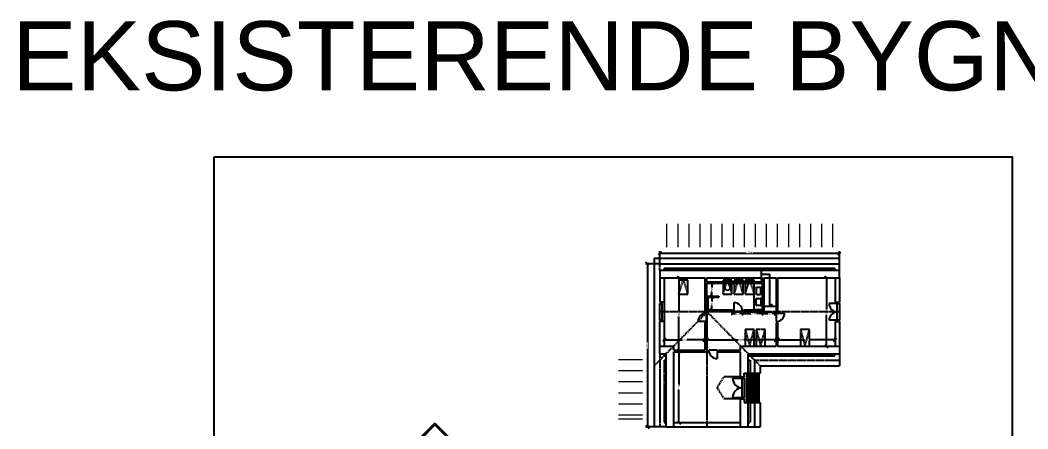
# Model space of a CAD drawing. Header units: millimetres. Extents: x -125028 to 402293, y -1165516 to -1085363.
# Drawn here: x -125028 to -52155, y -1117004 to -1087467 of the extents above; entities that cross this region are included whole.
import ezdxf

# ---------------------------------------------------------------- set-up
doc = ezdxf.new("R2010")
doc.units = ezdxf.units.MM
doc.header["$LTSCALE"] = 100
doc.linetypes.add('DASHED', pattern=[0.75, 0.5, -0.25])
doc.layers.add('A-____-____-DIMS', color=211, linetype='Continuous', lineweight=9)
doc.layers.add('A99--M-', color=9, linetype='Continuous', lineweight=9)
for name, color, linetype in [('Døre', 1, 'Continuous'), ('Inventar', 8, 'Continuous'), ('Tekst rum', 161, 'Continuous'), ('Trappe og elevator', 1, 'Continuous'), ('Vinduesglas', 220, 'Continuous'), ('Vinduesrammer', 1, 'Continuous'), ('Vægge meget let', 8, 'Continuous'), ('Vægge tung', 4, 'Continuous')]:
    doc.layers.add(name, color=color, linetype=linetype)
doc.styles.add('Calibri_1', font='calibri.ttf', dxfattribs={"height": 112.5})
doc.dimstyles.new('Diagonal_-_1_5_mm_Calibri', dxfattribs={"dimscale": 304.8, "dimtxt": 132.451698, "dimasz": 0.738189, "dimexe": 0.492126, "dimexo": 0.0625, "dimgap": 0, "dimtad": 1, "dimdec": 0, "dimzin": 0, "dimdsep": 46, "dimtxsty": 'Calibri_1', "dimblk1": 'OBLIQUE', "dimblk2": 'OBLIQUE', "dimsah": 1, "dimcen": 0.09, "dimdle": 0.246063, "dimazin": 0, "dimtfac": 1, "dimtdec": 4, "dimtix": 1, "dimtmove": 2, "dimatfit": 3, "dimfxl": 0.492126, "dimfxlon": 1, "dimtvp": 1, "dimtfill": 1, "dimtolj": 1, "dimtzin": 0, "dimarcsym": 2})

# ---------------------------------------------------------------- blocks, each defined once
blk = doc.blocks.new('_Oblique')
at = {"color": 0, "linetype": 'ByBlock', "lineweight": -2}
blk.add_line((-0.5, -0.5), (0.5, 0.5), dxfattribs=at)
blk = doc.blocks.new('*D2880')
at = {"layer": 'A99--M-', "color": 0, "lineweight": -2, "transparency": 16777216}
for p, q in [((-78843, -1104319), (-65707, -1104319)), ((-78768, -1105053), (-78768, -1104169)), ((-65782, -1105053), (-65782, -1104169))]:
    blk.add_line(p, q, dxfattribs=at)
at = {"layer": 'Defpoints', "color": 0, "transparency": 16777216}
for p in [(-65782, -1104319), (-78768, -1105072), (-65782, -1105072)]:
    blk.add_point(p, dxfattribs=at)
at = {"layer": 'A99--M-', "color": 0, "lineweight": -2, "transparency": 16777216, "xscale": 224.9999999999999, "yscale": 224.9999999999999, "zscale": 224.9999999999999, "rotation": 180}
blk.add_blockref('_Oblique', (-78768, -1104319), dxfattribs=at)
at = {"layer": 'A99--M-', "color": 0, "lineweight": -2, "transparency": 16777216, "xscale": 224.9999999999999, "yscale": 224.9999999999999, "zscale": 224.9999999999999}
blk.add_blockref('_Oblique', (-65782, -1104319), dxfattribs=at)
at = {"layer": 'A99--M-', "color": 0, "transparency": 16777216, "insert": (-72275, -1104261), "char_height": 112.5, "attachment_point": 5, "style": 'Calibri_1', "bg_fill": 3, "box_fill_scale": 1.1, "bg_fill_color": 256, "bg_fill_true_color": 13158600, "bg_fill_transparency": 0}
blk.add_mtext('\\A1;12986', dxfattribs=at)
blk = doc.blocks.new('*D2881')
at = {"layer": 'A99--M-', "color": 0, "lineweight": -2, "transparency": 16777216}
for p, q in [((-78787, -1105072), (-79810, -1105072)), ((-79660, -1104997), (-79660, -1116938)), ((-78787, -1116863), (-79810, -1116863))]:
    blk.add_line(p, q, dxfattribs=at)
at = {"layer": 'Defpoints', "color": 0, "transparency": 16777216}
for p in [(-78768, -1105072), (-79660, -1116863), (-78768, -1116863)]:
    blk.add_point(p, dxfattribs=at)
at = {"layer": 'A99--M-', "color": 0, "lineweight": -2, "transparency": 16777216, "xscale": 224.9999999999999, "yscale": 224.9999999999999, "zscale": 224.9999999999999}
for p, rotation in [((-79660, -1105072), 90), ((-79660, -1116863), 270)]:
    blk.add_blockref('_Oblique', p, dxfattribs=dict(at, rotation=rotation))
at = {"layer": 'A99--M-', "color": 0, "transparency": 16777216, "insert": (-79718, -1110968), "char_height": 112.5, "attachment_point": 5, "rotation": 90, "style": 'Calibri_1', "bg_fill": 3, "box_fill_scale": 1.1, "bg_fill_color": 256, "bg_fill_true_color": 13158600, "bg_fill_transparency": 0}
blk.add_mtext('\\A1;11791', dxfattribs=at)
blk = doc.blocks.new('*D2895')
at = {"layer": 'A99--M-', "color": 0, "lineweight": -2, "transparency": 16777216}
for p, q in [((-78533, -1110569), (-77157, -1110569)), ((-78458, -1110530), (-78458, -1110719)), ((-75441, -1110569), (-76817, -1110569)), ((-75516, -1110569), (-75516, -1110419))]:
    blk.add_line(p, q, dxfattribs=at)
at = {"layer": 'Defpoints', "color": 0, "transparency": 16777216}
for p in [(-78458, -1110511), (-78458, -1110569), (-75516, -1110569)]:
    blk.add_point(p, dxfattribs=at)
at = {"layer": 'A99--M-', "color": 0, "lineweight": -2, "transparency": 16777216, "xscale": 224.9999999999999, "yscale": 224.9999999999999, "zscale": 224.9999999999999, "rotation": 180}
blk.add_blockref('_Oblique', (-78458, -1110569), dxfattribs=at)
at = {"layer": 'A99--M-', "color": 0, "lineweight": -2, "transparency": 16777216, "xscale": 224.9999999999999, "yscale": 224.9999999999999, "zscale": 224.9999999999999}
blk.add_blockref('_Oblique', (-75516, -1110569), dxfattribs=at)
at = {"layer": 'A99--M-', "color": 0, "transparency": 16777216, "insert": (-76987, -1110569), "char_height": 112.5, "attachment_point": 5, "style": 'Calibri_1', "bg_fill": 3, "box_fill_scale": 1.1, "bg_fill_color": 256, "bg_fill_true_color": 13158600, "bg_fill_transparency": 0}
blk.add_mtext('\\A1;2942', dxfattribs=at)
blk = doc.blocks.new('*D2891')
at = {"layer": 'A99--M-', "color": 0, "lineweight": -2, "transparency": 16777216}
for p, q in [((-75471, -1110569), (-73062, -1110569)), ((-75396, -1110530), (-75396, -1110719)), ((-70282, -1110569), (-72721, -1110569)), ((-70357, -1110569), (-70357, -1110419))]:
    blk.add_line(p, q, dxfattribs=at)
at = {"layer": 'Defpoints', "color": 0, "transparency": 16777216}
for p in [(-75396, -1110511), (-75396, -1110569), (-70357, -1110569)]:
    blk.add_point(p, dxfattribs=at)
at = {"layer": 'A99--M-', "color": 0, "lineweight": -2, "transparency": 16777216, "xscale": 224.9999999999999, "yscale": 224.9999999999999, "zscale": 224.9999999999999, "rotation": 180}
blk.add_blockref('_Oblique', (-75396, -1110569), dxfattribs=at)
at = {"layer": 'A99--M-', "color": 0, "lineweight": -2, "transparency": 16777216, "xscale": 224.9999999999999, "yscale": 224.9999999999999, "zscale": 224.9999999999999}
blk.add_blockref('_Oblique', (-70357, -1110569), dxfattribs=at)
at = {"layer": 'A99--M-', "color": 0, "transparency": 16777216, "insert": (-72892, -1110569), "char_height": 112.5, "attachment_point": 5, "style": 'Calibri_1', "bg_fill": 3, "box_fill_scale": 1.1, "bg_fill_color": 256, "bg_fill_true_color": 13158600, "bg_fill_transparency": 0}
blk.add_mtext('\\A1;5039', dxfattribs=at)
blk = doc.blocks.new('*D2892')
at = {"layer": 'A99--M-', "color": 0, "lineweight": -2, "transparency": 16777216}
for p, q in [((-77389, -1111364), (-77389, -1113823)), ((-77389, -1111439), (-77239, -1111439)), ((-77389, -1116628), (-77389, -1114169)), ((-77389, -1116553), (-77239, -1116553))]:
    blk.add_line(p, q, dxfattribs=at)
at = {"layer": 'Defpoints', "color": 0, "transparency": 16777216}
for p in [(-77389, -1111439), (-77389, -1116553), (-77389, -1116553)]:
    blk.add_point(p, dxfattribs=at)
at = {"layer": 'A99--M-', "color": 0, "lineweight": -2, "transparency": 16777216, "xscale": 224.9999999999999, "yscale": 224.9999999999999, "zscale": 224.9999999999999}
for p, rotation in [((-77389, -1111439), 90), ((-77389, -1116553), 270)]:
    blk.add_blockref('_Oblique', p, dxfattribs=dict(at, rotation=rotation))
at = {"layer": 'A99--M-', "color": 0, "transparency": 16777216, "insert": (-77389, -1113996), "char_height": 112.5, "attachment_point": 5, "rotation": 90, "style": 'Calibri_1', "bg_fill": 3, "box_fill_scale": 1.1, "bg_fill_color": 256, "bg_fill_true_color": 13158600, "bg_fill_transparency": 0}
blk.add_mtext('\\A1;5114', dxfattribs=at)
blk = doc.blocks.new('*D2887')
at = {"layer": 'A99--M-', "color": 0, "lineweight": -2, "transparency": 16777216}
for p, q in [((-70332, -1110569), (-68347, -1110569)), ((-70257, -1110530), (-70257, -1110719)), ((-66017, -1110569), (-68002, -1110569)), ((-66092, -1110569), (-66092, -1110419))]:
    blk.add_line(p, q, dxfattribs=at)
at = {"layer": 'Defpoints', "color": 0, "transparency": 16777216}
for p in [(-70257, -1110511), (-70257, -1110569), (-66092, -1110569)]:
    blk.add_point(p, dxfattribs=at)
at = {"layer": 'A99--M-', "color": 0, "lineweight": -2, "transparency": 16777216, "xscale": 224.9999999999999, "yscale": 224.9999999999999, "zscale": 224.9999999999999, "rotation": 180}
blk.add_blockref('_Oblique', (-70257, -1110569), dxfattribs=at)
at = {"layer": 'A99--M-', "color": 0, "lineweight": -2, "transparency": 16777216, "xscale": 224.9999999999999, "yscale": 224.9999999999999, "zscale": 224.9999999999999}
blk.add_blockref('_Oblique', (-66092, -1110569), dxfattribs=at)
at = {"layer": 'A99--M-', "color": 0, "transparency": 16777216, "insert": (-68174, -1110569), "char_height": 112.5, "attachment_point": 5, "style": 'Calibri_1', "bg_fill": 3, "box_fill_scale": 1.1, "bg_fill_color": 256, "bg_fill_true_color": 13158600, "bg_fill_transparency": 0}
blk.add_mtext('\\A1;4165', dxfattribs=at)
blk = doc.blocks.new('*D2888')
at = {"layer": 'A99--M-', "color": 0, "lineweight": -2, "transparency": 16777216}
for p, q in [((-77389, -1106007), (-77389, -1108529)), ((-77389, -1106082), (-77239, -1106082)), ((-77389, -1111394), (-77389, -1108872)), ((-77389, -1111319), (-77239, -1111319))]:
    blk.add_line(p, q, dxfattribs=at)
at = {"layer": 'Defpoints', "color": 0, "transparency": 16777216}
for p in [(-77389, -1106082), (-77389, -1111319), (-77389, -1111319)]:
    blk.add_point(p, dxfattribs=at)
at = {"layer": 'A99--M-', "color": 0, "lineweight": -2, "transparency": 16777216, "xscale": 224.9999999999999, "yscale": 224.9999999999999, "zscale": 224.9999999999999}
for p, rotation in [((-77389, -1106082), 90), ((-77389, -1111319), 270)]:
    blk.add_blockref('_Oblique', p, dxfattribs=dict(at, rotation=rotation))
at = {"layer": 'A99--M-', "color": 0, "transparency": 16777216, "insert": (-77389, -1108700), "char_height": 112.5, "attachment_point": 5, "rotation": 90, "style": 'Calibri_1', "bg_fill": 3, "box_fill_scale": 1.1, "bg_fill_color": 256, "bg_fill_true_color": 13158600, "bg_fill_transparency": 0}
blk.add_mtext('\\A1;5237', dxfattribs=at)
blk = doc.blocks.new('*D2889')
at = {"layer": 'A99--M-', "color": 0, "lineweight": -2, "transparency": 16777216}
for p, q in [((-66721, -1106007), (-66721, -1108382)), ((-66721, -1106082), (-66571, -1106082)), ((-66721, -1111107), (-66721, -1108732)), ((-66721, -1111032), (-66571, -1111032))]:
    blk.add_line(p, q, dxfattribs=at)
at = {"layer": 'Defpoints', "color": 0, "transparency": 16777216}
for p in [(-66721, -1106082), (-66721, -1111032), (-66721, -1111032)]:
    blk.add_point(p, dxfattribs=at)
at = {"layer": 'A99--M-', "color": 0, "lineweight": -2, "transparency": 16777216, "xscale": 224.9999999999999, "yscale": 224.9999999999999, "zscale": 224.9999999999999}
for p, rotation in [((-66721, -1106082), 90), ((-66721, -1111032), 270)]:
    blk.add_blockref('_Oblique', p, dxfattribs=dict(at, rotation=rotation))
at = {"layer": 'A99--M-', "color": 0, "transparency": 16777216, "insert": (-66721, -1108557), "char_height": 112.5, "attachment_point": 5, "rotation": 90, "style": 'Calibri_1', "bg_fill": 3, "box_fill_scale": 1.1, "bg_fill_color": 256, "bg_fill_true_color": 13158600, "bg_fill_transparency": 0}
blk.add_mtext('\\A1;4950', dxfattribs=at)
blk = doc.blocks.new('*D2890')
at = {"layer": 'A99--M-', "color": 0, "lineweight": -2, "transparency": 16777216}
for p, q in [((-75011, -1106401), (-75011, -1106817)), ((-75011, -1106476), (-74861, -1106476)), ((-75011, -1107488), (-75011, -1107072)), ((-75011, -1107413), (-74861, -1107413))]:
    blk.add_line(p, q, dxfattribs=at)
at = {"layer": 'A99--M-', "color": 0, "transparency": 16777216, "insert": (-75011, -1106944), "char_height": 112.5, "attachment_point": 5, "rotation": 90, "style": 'Calibri_1', "bg_fill": 3, "box_fill_scale": 1.1, "bg_fill_color": 256, "bg_fill_true_color": 13158600, "bg_fill_transparency": 0}
blk.add_mtext('\\A1;937', dxfattribs=at)
at = {"layer": 'Defpoints', "color": 0, "transparency": 16777216}
for p in [(-75011, -1106476), (-75011, -1107413), (-75011, -1107413)]:
    blk.add_point(p, dxfattribs=at)
at = {"layer": 'A99--M-', "color": 0, "lineweight": -2, "transparency": 16777216, "xscale": 224.9999999999999, "yscale": 224.9999999999999, "zscale": 224.9999999999999}
for p, rotation in [((-75011, -1106476), 90), ((-75011, -1107413), 270)]:
    blk.add_blockref('_Oblique', p, dxfattribs=dict(at, rotation=rotation))
blk = doc.blocks.new('*D2883')
at = {"layer": 'A99--M-', "color": 0, "lineweight": -2, "transparency": 16777216}
for p, q in [((-75011, -1107418), (-75011, -1107815)), ((-75011, -1107493), (-74861, -1107493)), ((-75011, -1108468), (-75011, -1108071)), ((-75011, -1108393), (-74861, -1108393))]:
    blk.add_line(p, q, dxfattribs=at)
at = {"layer": 'A99--M-', "color": 0, "transparency": 16777216, "insert": (-75011, -1107943), "char_height": 112.5, "attachment_point": 5, "rotation": 90, "style": 'Calibri_1', "bg_fill": 3, "box_fill_scale": 1.1, "bg_fill_color": 256, "bg_fill_true_color": 13158600, "bg_fill_transparency": 0}
blk.add_mtext('\\A1;900', dxfattribs=at)
at = {"layer": 'Defpoints', "color": 0, "transparency": 16777216}
for p in [(-75011, -1107493), (-75011, -1108393), (-75011, -1108393)]:
    blk.add_point(p, dxfattribs=at)
at = {"layer": 'A99--M-', "color": 0, "lineweight": -2, "transparency": 16777216, "xscale": 224.9999999999999, "yscale": 224.9999999999999, "zscale": 224.9999999999999}
for p, rotation in [((-75011, -1107493), 90), ((-75011, -1108393), 270)]:
    blk.add_blockref('_Oblique', p, dxfattribs=dict(at, rotation=rotation))
blk = doc.blocks.new('*D2884')
at = {"layer": 'A99--M-', "color": 0, "lineweight": -2, "transparency": 16777216}
for p, q in [((-71332, -1108670), (-70935, -1108670)), ((-71257, -1108670), (-71257, -1108520)), ((-70282, -1108670), (-70679, -1108670)), ((-70357, -1108670), (-70357, -1108520))]:
    blk.add_line(p, q, dxfattribs=at)
at = {"layer": 'A99--M-', "color": 0, "transparency": 16777216, "insert": (-70807, -1108670), "char_height": 112.5, "attachment_point": 5, "style": 'Calibri_1', "bg_fill": 3, "box_fill_scale": 1.1, "bg_fill_color": 256, "bg_fill_true_color": 13158600, "bg_fill_transparency": 0}
blk.add_mtext('\\A1;900', dxfattribs=at)
at = {"layer": 'Defpoints', "color": 0, "transparency": 16777216}
for p in [(-71257, -1108670), (-71257, -1108670), (-70357, -1108670)]:
    blk.add_point(p, dxfattribs=at)
at = {"layer": 'A99--M-', "color": 0, "lineweight": -2, "transparency": 16777216, "xscale": 224.9999999999999, "yscale": 224.9999999999999, "zscale": 224.9999999999999, "rotation": 180}
blk.add_blockref('_Oblique', (-71257, -1108670), dxfattribs=at)
at = {"layer": 'A99--M-', "color": 0, "lineweight": -2, "transparency": 16777216, "xscale": 224.9999999999999, "yscale": 224.9999999999999, "zscale": 224.9999999999999}
blk.add_blockref('_Oblique', (-70357, -1108670), dxfattribs=at)
blk = doc.blocks.new('*D2885')
at = {"layer": 'A99--M-', "color": 0, "lineweight": -2, "transparency": 16777216}
for p, q in [((-72769, -1108670), (-72144, -1108670)), ((-72694, -1108670), (-72694, -1108520)), ((-71182, -1108670), (-71807, -1108670)), ((-71257, -1108670), (-71257, -1108520))]:
    blk.add_line(p, q, dxfattribs=at)
at = {"layer": 'Defpoints', "color": 0, "transparency": 16777216}
for p in [(-72694, -1108670), (-72694, -1108670), (-71257, -1108670)]:
    blk.add_point(p, dxfattribs=at)
at = {"layer": 'A99--M-', "color": 0, "lineweight": -2, "transparency": 16777216, "xscale": 224.9999999999999, "yscale": 224.9999999999999, "zscale": 224.9999999999999, "rotation": 180}
blk.add_blockref('_Oblique', (-72694, -1108670), dxfattribs=at)
at = {"layer": 'A99--M-', "color": 0, "lineweight": -2, "transparency": 16777216, "xscale": 224.9999999999999, "yscale": 224.9999999999999, "zscale": 224.9999999999999}
blk.add_blockref('_Oblique', (-71257, -1108670), dxfattribs=at)
at = {"layer": 'A99--M-', "color": 0, "transparency": 16777216, "insert": (-71976, -1108670), "char_height": 112.5, "attachment_point": 5, "style": 'Calibri_1', "bg_fill": 3, "box_fill_scale": 1.1, "bg_fill_color": 256, "bg_fill_true_color": 13158600, "bg_fill_transparency": 0}
blk.add_mtext('\\A1;1437', dxfattribs=at)
blk = doc.blocks.new('*D2886')
at = {"layer": 'A99--M-', "color": 0, "lineweight": -2, "transparency": 16777216}
for p, q in [((-73579, -1108670), (-73272, -1108670)), ((-73504, -1108670), (-73504, -1108520)), ((-72619, -1108670), (-73016, -1108670)), ((-72694, -1108670), (-72694, -1108520))]:
    blk.add_line(p, q, dxfattribs=at)
at = {"layer": 'A99--M-', "color": 0, "transparency": 16777216, "insert": (-73144, -1108670), "char_height": 112.5, "attachment_point": 5, "style": 'Calibri_1', "bg_fill": 3, "box_fill_scale": 1.1, "bg_fill_color": 256, "bg_fill_true_color": 13158600, "bg_fill_transparency": 0}
blk.add_mtext('\\A1;810', dxfattribs=at)
at = {"layer": 'Defpoints', "color": 0, "transparency": 16777216}
for p in [(-73504, -1108670), (-73504, -1108670), (-72694, -1108670)]:
    blk.add_point(p, dxfattribs=at)
at = {"layer": 'A99--M-', "color": 0, "lineweight": -2, "transparency": 16777216, "xscale": 224.9999999999999, "yscale": 224.9999999999999, "zscale": 224.9999999999999, "rotation": 180}
blk.add_blockref('_Oblique', (-73504, -1108670), dxfattribs=at)
at = {"layer": 'A99--M-', "color": 0, "lineweight": -2, "transparency": 16777216, "xscale": 224.9999999999999, "yscale": 224.9999999999999, "zscale": 224.9999999999999}
blk.add_blockref('_Oblique', (-72694, -1108670), dxfattribs=at)
blk = doc.blocks.new('Håndvask')
at = {"layer": 'Inventar'}
for p, q in [((0, -230), (0, 230)), ((20, 250), (300, 250)), ((350, 200), (350, -200)), ((300, -250), (20, -250))]:
    blk.add_line(p, q, dxfattribs=at)
for centre, radius, start, end in [((20, 230), 20, 90, 180), ((300, 200), 50, 0, 90), ((20, -230), 20, 180, 270), ((300, -200), 50, 270, 0)]:
    blk.add_arc(centre, radius, start, end, dxfattribs=at)

msp = doc.modelspace()

# ---------------------------------------------------------------- linework, layer by layer
at = {"layer": 'Døre'}
for p, q in [((-73404, -1108493), (-73404, -1107883)), ((-73404, -1108493), (-72794, -1108493)), ((-75396, -1109253), (-76006, -1109253)), ((-74626, -1111319), (-75236, -1111319)), ((-74626, -1111319), (-74626, -1111929)), ((-73508, -1113342), (-72808, -1113342)), ((-73508, -1114742), (-72808, -1114742))]:
    msp.add_line(p, q, dxfattribs=at)
for centre, radius, start, end in [((-73404, -1108493), 610, 0, 90), ((-74626, -1111319), 610, 180, 270), ((-72808, -1113342), 700, 180, 270), ((-72808, -1114742), 700, 90, 180)]:
    msp.add_arc(centre, radius, start, end, dxfattribs=at)
at = {"layer": 'Inventar'}
for p, q in [((-74060.3, -1106790.7), (-74060.3, -1106476)), ((-74060.3, -1106476), (-73689.7, -1106476)), ((-73689.7, -1106790.7), (-73689.7, -1106476))]:
    msp.add_line(p, q, dxfattribs=at)
msp.add_lwpolyline([(-71957, -1106476), (-71357, -1106476), (-71357, -1108393), (-71957, -1108393)], close=True, dxfattribs=at)
msp.add_arc((-73875, -1106790.7), 185.3, 180.00007, 0.00007, dxfattribs=at)
at = {"layer": 'Trappe og elevator'}
for p, q in [((-71447, -1105382), (-71447, -1106282)), ((-71447, -1105832), (-70807, -1105832)), ((-70807, -1108158), (-70807, -1105832)), ((-71447, -1106282), (-71257, -1106282)), ((-70357, -1108158), (-71257, -1108158)), ((-70807, -1108158), (-70630.2, -1107981.2))]:
    msp.add_line(p, q, dxfattribs=at)
at = {"layer": 'Vinduesglas'}
for points in [[(-65932, -1107957), (-65782, -1107957), (-65782, -1109157), (-65932, -1109157)], [(-72808, -1113342), (-72658, -1113342), (-72658, -1114742), (-72808, -1114742)]]:
    msp.add_lwpolyline(points, close=True, dxfattribs=at)
at = {"layer": 'Vinduesrammer', "linetype": 'DASHED'}
for p, q in [((-74200, -1107263), (-73875, -1106263)), ((-73875, -1106263), (-73550, -1107263)), ((-73400, -1107263), (-73075, -1106263)), ((-73075, -1106263), (-72750, -1107263)), ((-72600, -1107263), (-72275, -1106263)), ((-72275, -1106263), (-71950, -1107263))]:
    msp.add_line(p, q, dxfattribs=at)
for points in [[(-74200, -1107263), (-73550, -1107263), (-73550, -1106263), (-74200, -1106263)], [(-73400, -1107263), (-72750, -1107263), (-72750, -1106263), (-73400, -1106263)], [(-72600, -1107263), (-71950, -1107263), (-71950, -1106263), (-72600, -1106263)], [(-72600, -1111032), (-71950, -1111032), (-71950, -1109832), (-72600, -1109832)], [(-71800, -1111032), (-71150, -1111032), (-71150, -1109832), (-71800, -1109832)], [(-68600, -1111032), (-67950, -1111032), (-67950, -1109832), (-68600, -1109832)]]:
    msp.add_lwpolyline(points, close=True, dxfattribs=at)
at = {"layer": 'Vægge meget let'}
for p, q in [((-79168, -1104672), (-79168, -1116863)), ((-79168, -1104672), (-65782, -1104672)), ((-65782, -1111582), (-65782, -1112442)), ((-71523, -1112442), (-65782, -1112442)), ((-71523, -1112442), (-71523, -1112992)), ((-72508, -1112992), (-72508, -1115092)), ((-72383, -1112992), (-71523, -1112992)), ((-72358, -1112992), (-72358, -1115092)), ((-72208, -1112992), (-72208, -1115092)), ((-72058, -1112992), (-72058, -1115092)), ((-71908, -1112992), (-71908, -1115092)), ((-71758, -1112992), (-71758, -1115092)), ((-71608, -1112992), (-71608, -1115092)), ((-72383, -1115092), (-71523, -1115092)), ((-71523, -1115092), (-71523, -1116863)), ((-95031.5, -1116586.5), (-98924.3, -1120491)), ((-95031.5, -1116586.5), (-91138.7, -1120491)), ((-72383, -1116863), (-71523, -1116863))]:
    msp.add_line(p, q, dxfattribs=at)
at = {"layer": 'Vægge meget let', "linetype": 'DASHED'}
for p, q in [((-78768, -1105072), (-65782, -1105072)), ((-78458, -1105382), (-66092, -1105382)), ((-78768, -1111582), (-78768, -1116863)), ((-78458, -1112042), (-78458, -1116553)), ((-72383, -1111732), (-66092, -1111732)), ((-72383, -1112042), (-72233, -1112042)), ((-72233, -1112042), (-72233, -1116553)), ((-71923, -1112042), (-71923, -1116863)), ((-71923, -1112042), (-65782, -1112042)), ((-66092, -1111582), (-66092, -1111732)), ((-74626, -1114042), (-74126, -1113242)), ((-72933, -1113242), (-74126, -1113242)), ((-74626, -1114042), (-74126, -1114842)), ((-72933, -1114842), (-74126, -1114842)), ((-78458, -1116553), (-78308, -1116553)), ((-72383, -1116553), (-72233, -1116553))]:
    msp.add_line(p, q, dxfattribs=at)
at = {"layer": 'Vægge meget let'}
msp.add_lwpolyline([(-75396, -1107493), (-75296, -1107493), (-75296, -1108393), (-75396, -1108393)], close=True, dxfattribs=at)
at = {"layer": 'Vægge tung'}
for p, q in [((-78768, -1105532), (-78768, -1107857)), ((-78768, -1105532), (-65782, -1105532)), ((-78768, -1106082), (-75516, -1106082)), ((-78458, -1106082), (-78458, -1107857)), ((-75516, -1106082), (-75516, -1108543)), ((-75396, -1106082), (-75396, -1106376)), ((-75396, -1106082), (-71357, -1106082)), ((-71357, -1106082), (-71357, -1106376)), ((-71257, -1106082), (-71257, -1108493)), ((-71257, -1106082), (-70357, -1106082)), ((-70357, -1106082), (-70357, -1108543)), ((-70257, -1106082), (-70257, -1108543)), ((-70257, -1106082), (-65782, -1106082)), ((-66092, -1106082), (-66092, -1107857)), ((-65782, -1106082), (-65782, -1105532)), ((-65782, -1106082), (-65782, -1107857)), ((-75396, -1106376), (-71357, -1106376)), ((-75396, -1106476), (-75396, -1107413)), ((-75396, -1106476), (-71357, -1106476)), ((-71357, -1106476), (-71357, -1108393)), ((-75396, -1107413), (-74496, -1107413)), ((-75396, -1107493), (-75396, -1108393)), ((-75396, -1107493), (-74496, -1107493)), ((-74496, -1107413), (-74496, -1107493)), ((-75396, -1108393), (-73504, -1108393)), ((-73504, -1108393), (-73504, -1108493)), ((-72694, -1108393), (-72694, -1108493)), ((-72694, -1108393), (-71357, -1108393)), ((-66092, -1107857), (-65782, -1107857)), ((-75396, -1108493), (-75396, -1108543)), ((-75396, -1108493), (-73504, -1108493)), ((-72694, -1108493), (-71257, -1108493)), ((-78458, -1109257), (-78458, -1111032)), ((-75516, -1109353), (-75516, -1111319)), ((-75396, -1109353), (-75516, -1109353)), ((-75396, -1109353), (-75396, -1111319)), ((-70357, -1109353), (-70357, -1111032)), ((-70357, -1109353), (-70257, -1109353)), ((-70257, -1109353), (-70257, -1111032)), ((-66092, -1109257), (-66092, -1111032)), ((-66092, -1109257), (-65782, -1109257)), ((-65782, -1109257), (-65782, -1111032)), ((-77758, -1111319), (-75516, -1111319)), ((-75396, -1111319), (-75336, -1111319)), ((-75336, -1111319), (-75336, -1111439)), ((-74526, -1111319), (-74526, -1111439)), ((-74526, -1111319), (-72933, -1111319)), ((-72933, -1111319), (-72933, -1111032)), ((-72933, -1111032), (-70357, -1111032)), ((-70257, -1111032), (-65782, -1111032)), ((-65782, -1111032), (-65782, -1111582)), ((-78308, -1116863), (-78308, -1111582)), ((-77758, -1111439), (-75336, -1111439)), ((-77758, -1116863), (-77758, -1111439)), ((-74526, -1111439), (-72933, -1111439)), ((-72933, -1113242), (-72933, -1111439)), ((-72383, -1112992), (-72383, -1111582)), ((-72383, -1111582), (-65782, -1111582)), ((-72933, -1113242), (-72658, -1113242)), ((-72658, -1112992), (-72383, -1112992)), ((-72658, -1113242), (-72658, -1112992)), ((-72933, -1116863), (-72933, -1114842)), ((-72933, -1114842), (-72658, -1114842)), ((-72658, -1114842), (-72658, -1115092)), ((-72658, -1115092), (-72383, -1115092)), ((-72383, -1116863), (-72383, -1115092)), ((-95031.5, -1116727), (-98854, -1120562.2)), ((-95031.5, -1116727), (-91209, -1120562.2)), ((-78308, -1116863), (-72383, -1116863)), ((-77758, -1116553), (-72933, -1116553))]:
    msp.add_line(p, q, dxfattribs=at)

# ---------------------------------------------------------------- block references
at = {"layer": 'Inventar', "xscale": -1, "rotation": 7.01695216331899e-05}
msp.add_blockref('Håndvask', (-71457, -1107034.5), dxfattribs=at)
at = {"layer": 'Inventar', "rotation": 179.9999298304784}
msp.add_blockref('Håndvask', (-71457, -1107834.5), dxfattribs=at)

# ---------------------------------------------------------------- texts
at = {"layer": 'Tekst rum', "insert": (-125601.4, -1087541.1), "char_height": 5000, "attachment_point": 1}
msp.add_mtext_dynamic_manual_height_columns('{\\fArial|b0|i0|c0|p34;EKSISTERENDE BYGNING}', width=98947.354, gutter_width=1, heights=[0], dxfattribs=at)

# ---------------------------------------------------------------- next in the draw order: dimensions: what is measured, and where the dimension line sits
at = {"layer": 'A99--M-'}
dim = msp.add_linear_dim(base=(-65782, -1104319), p1=(-78768, -1105072), p2=(-65782, -1105072), dimstyle='Diagonal_-_1_5_mm_Calibri', override={"dimpost": '<>', "dimfxl": 1459.172368}, dxfattribs=at)
dim.commit()
dim.dimension.update_dxf_attribs({"geometry": '*D2880', "text_midpoint": (-72275, -1104261.4)})
dim = msp.add_linear_dim(base=(-75011, -1107413), p1=(-75011, -1106476), p2=(-75011, -1107413), angle=90, dimstyle='Diagonal_-_1_5_mm_Calibri', override={"dimpost": '<>', "dimfxl": 1459.172368}, dxfattribs=at)
dim.commit()
dim.dimension.update_dxf_attribs({"geometry": '*D2890', "text_midpoint": (-75011, -1106944.5), "dimtype": 160})
dim = msp.add_linear_dim(base=(-71257, -1108669.6), p1=(-70357, -1108669.6), p2=(-71257, -1108669.6), dimstyle='Diagonal_-_1_5_mm_Calibri', override={"dimpost": '<>', "dimfxl": 1459.172368}, dxfattribs=at)
dim.commit()
dim.dimension.update_dxf_attribs({"geometry": '*D2884', "text_midpoint": (-70807, -1108669.6), "dimtype": 160})

# ---------------------------------------------------------------- next in the draw order: linework, layer by layer
at = {"layer": 'A-____-____-DIMS'}
for p, q in [((-78275, -1102191), (-78275, -1103871)), ((-77475, -1102191), (-77475, -1103871)), ((-76675, -1102191), (-76675, -1103871)), ((-75875, -1102191), (-75875, -1103871)), ((-75075, -1102191), (-75075, -1103871)), ((-74275, -1102191), (-74275, -1103871)), ((-73475, -1102191), (-73475, -1103871)), ((-72675, -1102191), (-72675, -1103871)), ((-71875, -1102191), (-71875, -1103871)), ((-71075, -1102191), (-71075, -1103871)), ((-70275, -1102191), (-70275, -1103871)), ((-69475, -1102191), (-69475, -1103871)), ((-68675, -1102191), (-68675, -1103871)), ((-67875, -1102191), (-67875, -1103871)), ((-67075, -1102191), (-67075, -1103871)), ((-66275, -1102191), (-66275, -1103871))]:
    msp.add_line(p, q, dxfattribs=at)
at = {"layer": 'Døre'}
for q in [(-70357, -1109253), (-69747, -1108643)]:
    msp.add_line((-70357, -1108643), q, dxfattribs=at)
msp.add_arc((-70357, -1108643), 610, 270, 0, dxfattribs=at)
at = {"layer": 'Vægge meget let'}
msp.add_line((-65782, -1105532), (-65782, -1104672), dxfattribs=at)
at = {"layer": 'Vægge meget let', "linetype": 'DASHED'}
msp.add_line((-66092, -1105532), (-66092, -1105382), dxfattribs=at)
at = {"layer": 'Vægge tung'}
msp.add_line((-70357, -1108543), (-70257, -1108543), dxfattribs=at)

# ---------------------------------------------------------------- next in the draw order: dimensions: what is measured, and where the dimension line sits
at = {"layer": 'A99--M-'}
dim = msp.add_linear_dim(base=(-79660, -1116863), p1=(-78768, -1105072), p2=(-78768, -1116863), angle=90, dimstyle='Diagonal_-_1_5_mm_Calibri', override={"dimpost": '<>', "dimfxl": 1459.172368}, dxfattribs=at)
dim.commit()
dim.dimension.update_dxf_attribs({"geometry": '*D2881', "text_midpoint": (-79717.6, -1110967.5)})
dim = msp.add_linear_dim(base=(-75011, -1108393), p1=(-75011, -1107493), p2=(-75011, -1108393), angle=90, dimstyle='Diagonal_-_1_5_mm_Calibri', override={"dimpost": '<>', "dimfxl": 1459.172368}, dxfattribs=at)
dim.commit()
dim.dimension.update_dxf_attribs({"geometry": '*D2883', "text_midpoint": (-75011, -1107943), "dimtype": 160})
dim = msp.add_linear_dim(base=(-72694, -1108669.6), p1=(-71257, -1108669.6), p2=(-72694, -1108669.6), dimstyle='Diagonal_-_1_5_mm_Calibri', override={"dimpost": '<>', "dimfxl": 1459.172368}, dxfattribs=at)
dim.commit()
dim.dimension.update_dxf_attribs({"geometry": '*D2885', "text_midpoint": (-71975.5, -1108669.6), "dimtype": 160})

# ---------------------------------------------------------------- next in the draw order: linework, layer by layer
at = {"layer": 'A-____-____-DIMS'}
for p, q in [((-81766, -1111992), (-80014, -1111992)), ((-81766, -1112792), (-80014, -1112792)), ((-81766, -1113592), (-80014, -1113592)), ((-81766, -1114392), (-80014, -1114392)), ((-81766, -1115192), (-80014, -1115192)), ((-81766, -1115992), (-80014, -1115992)), ((-81766, -1116292), (-80014, -1116292))]:
    msp.add_line(p, q, dxfattribs=at)
at = {"layer": 'Døre'}
msp.add_line((-75396, -1109253), (-75396, -1108643), dxfattribs=at)
msp.add_arc((-75396, -1109253), 610, 90, 180, dxfattribs=at)
at = {"layer": 'Vinduesglas'}
msp.add_lwpolyline([(-78768, -1107957), (-78618, -1107957), (-78618, -1109157), (-78768, -1109157)], close=True, dxfattribs=at)
at = {"layer": 'Vægge meget let', "linetype": 'DASHED'}
for p, q in [((-78768, -1105532), (-78768, -1105072)), ((-78458, -1105532), (-78458, -1105382)), ((-78458, -1111732), (-78458, -1111582)), ((-78458, -1111732), (-78308, -1111732)), ((-78458, -1112042), (-78308, -1112042))]:
    msp.add_line(p, q, dxfattribs=at)
at = {"layer": 'Vægge meget let'}
for p, q in [((-78458, -1107857), (-78458, -1109257)), ((-78308, -1116863), (-79168, -1116863))]:
    msp.add_line(p, q, dxfattribs=at)
at = {"layer": 'Vægge tung'}
for p, q in [((-78458, -1107857), (-78768, -1107857)), ((-75396, -1108543), (-75516, -1108543)), ((-78458, -1109257), (-78768, -1109257)), ((-78768, -1111582), (-78308, -1111582))]:
    msp.add_line(p, q, dxfattribs=at)

# ---------------------------------------------------------------- next in the draw order: dimensions: what is measured, and where the dimension line sits
at = {"layer": 'A99--M-'}
for base, p1, p2, picture, middle in [((-73504, -1108669.6), (-72694, -1108669.6), (-73504, -1108669.6), '*D2886', (-73144, -1108669.6)), ((-78458, -1110568.6), (-75516, -1110568.6), (-78458, -1110511), '*D2895', (-76987, -1110568.6))]:
    dim = msp.add_linear_dim(base=base, p1=p1, p2=p2, dimstyle='Diagonal_-_1_5_mm_Calibri', override={"dimpost": '<>', "dimfxl": 1459.172368}, dxfattribs=at)
    dim.commit()
    dim.dimension.update_dxf_attribs({"geometry": picture, "text_midpoint": middle, "dimtype": 160})

# ---------------------------------------------------------------- next in the draw order: linework, layer by layer
at = {"layer": 'Vægge tung'}
for p, q in [((-78768, -1111582), (-78768, -1109257)), ((-78768, -1111032), (-77758, -1111032)), ((-77758, -1111319), (-77758, -1111032))]:
    msp.add_line(p, q, dxfattribs=at)

# ---------------------------------------------------------------- next in the draw order: dimensions: what is measured, and where the dimension line sits
at = {"layer": 'A99--M-'}
dim = msp.add_linear_dim(base=(-75396, -1110568.6), p1=(-70357, -1110568.6), p2=(-75396, -1110511), dimstyle='Diagonal_-_1_5_mm_Calibri', override={"dimpost": '<>', "dimfxl": 1459.172368}, dxfattribs=at)
dim.commit()
dim.dimension.update_dxf_attribs({"geometry": '*D2891', "text_midpoint": (-72891.5, -1110568.6), "dimtype": 160})

# ---------------------------------------------------------------- next in the draw order: linework, layer by layer
at = {"layer": 'Vinduesrammer', "linetype": 'DASHED'}
for p, q in [((-72600, -1109832), (-72275, -1111032)), ((-72275, -1111032), (-71950, -1109832)), ((-71800, -1109832), (-71475, -1111032)), ((-71475, -1111032), (-71150, -1109832))]:
    msp.add_line(p, q, dxfattribs=at)
at = {"layer": 'Vægge meget let', "linetype": 'DASHED'}
for p, q in [((-75345.5, -1116863), (-75345.5, -1108557)), ((-75345.5, -1108557), (-71523, -1112442))]:
    msp.add_line(p, q, dxfattribs=at)

# ---------------------------------------------------------------- next in the draw order: dimensions: what is measured, and where the dimension line sits
at = {"layer": 'A99--M-'}
dim = msp.add_linear_dim(base=(-70257, -1110568.6), p1=(-66092, -1110568.6), p2=(-70257, -1110511), dimstyle='Diagonal_-_1_5_mm_Calibri', override={"dimpost": '<>', "dimfxl": 1459.172368}, dxfattribs=at)
dim.commit()
dim.dimension.update_dxf_attribs({"geometry": '*D2887', "text_midpoint": (-68174.5, -1110568.6), "dimtype": 160})
dim = msp.add_linear_dim(base=(-77389, -1116553), p1=(-77389, -1111439), p2=(-77389, -1116553), angle=90, dimstyle='Diagonal_-_1_5_mm_Calibri', override={"dimpost": '<>', "dimfxl": 1459.172368}, dxfattribs=at)
dim.commit()
dim.dimension.update_dxf_attribs({"geometry": '*D2892', "text_midpoint": (-77389, -1113996), "dimtype": 160})

# ---------------------------------------------------------------- next in the draw order: linework, layer by layer
at = {"layer": 'Vinduesrammer', "linetype": 'DASHED'}
for p, q in [((-68600, -1109832), (-68275, -1111032)), ((-68275, -1111032), (-67950, -1109832))]:
    msp.add_line(p, q, dxfattribs=at)

# ---------------------------------------------------------------- next in the draw order: dimensions: what is measured, and where the dimension line sits
at = {"layer": 'A99--M-'}
for base, p1, p2, picture, middle in [((-77389, -1111319), (-77389, -1106082), (-77389, -1111319), '*D2888', (-77389, -1108700.5)), ((-66721, -1111032), (-66721, -1106082), (-66721, -1111032), '*D2889', (-66721, -1108557))]:
    dim = msp.add_linear_dim(base=base, p1=p1, p2=p2, angle=90, dimstyle='Diagonal_-_1_5_mm_Calibri', override={"dimpost": '<>', "dimfxl": 1459.172368}, dxfattribs=at)
    dim.commit()
    dim.dimension.update_dxf_attribs({"geometry": picture, "text_midpoint": middle, "dimtype": 160})

# ---------------------------------------------------------------- next in the draw order: linework, layer by layer
msp.add_lwpolyline([(-111008, -1097354), (-53285, -1097354), (-53285, -1148905), (-111008, -1148905)], close=True)
at = {"layer": 'Døre'}
for p, q in [((-65932, -1107957), (-66532, -1107957)), ((-65932, -1109157), (-66532, -1109157))]:
    msp.add_line(p, q, dxfattribs=at)
for centre, start, end in [((-65932, -1107957), 180, 270), ((-65932, -1109157), 90, 180)]:
    msp.add_arc(centre, 600, start, end, dxfattribs=at)
at = {"layer": 'Vinduesrammer', "linetype": 'DASHED'}
for p, q in [((-77400, -1107263), (-77075, -1106263)), ((-77075, -1106263), (-76750, -1107263))]:
    msp.add_line(p, q, dxfattribs=at)
msp.add_lwpolyline([(-77400, -1107263), (-76750, -1107263), (-76750, -1106263), (-77400, -1106263)], close=True, dxfattribs=at)
at = {"layer": 'Vægge meget let', "linetype": 'DASHED'}
for p, q in [((-75345.5, -1108557), (-79168, -1112442)), ((-65782, -1108557), (-78768, -1108557))]:
    msp.add_line(p, q, dxfattribs=at)

doc.saveas('drawing.dxf')
